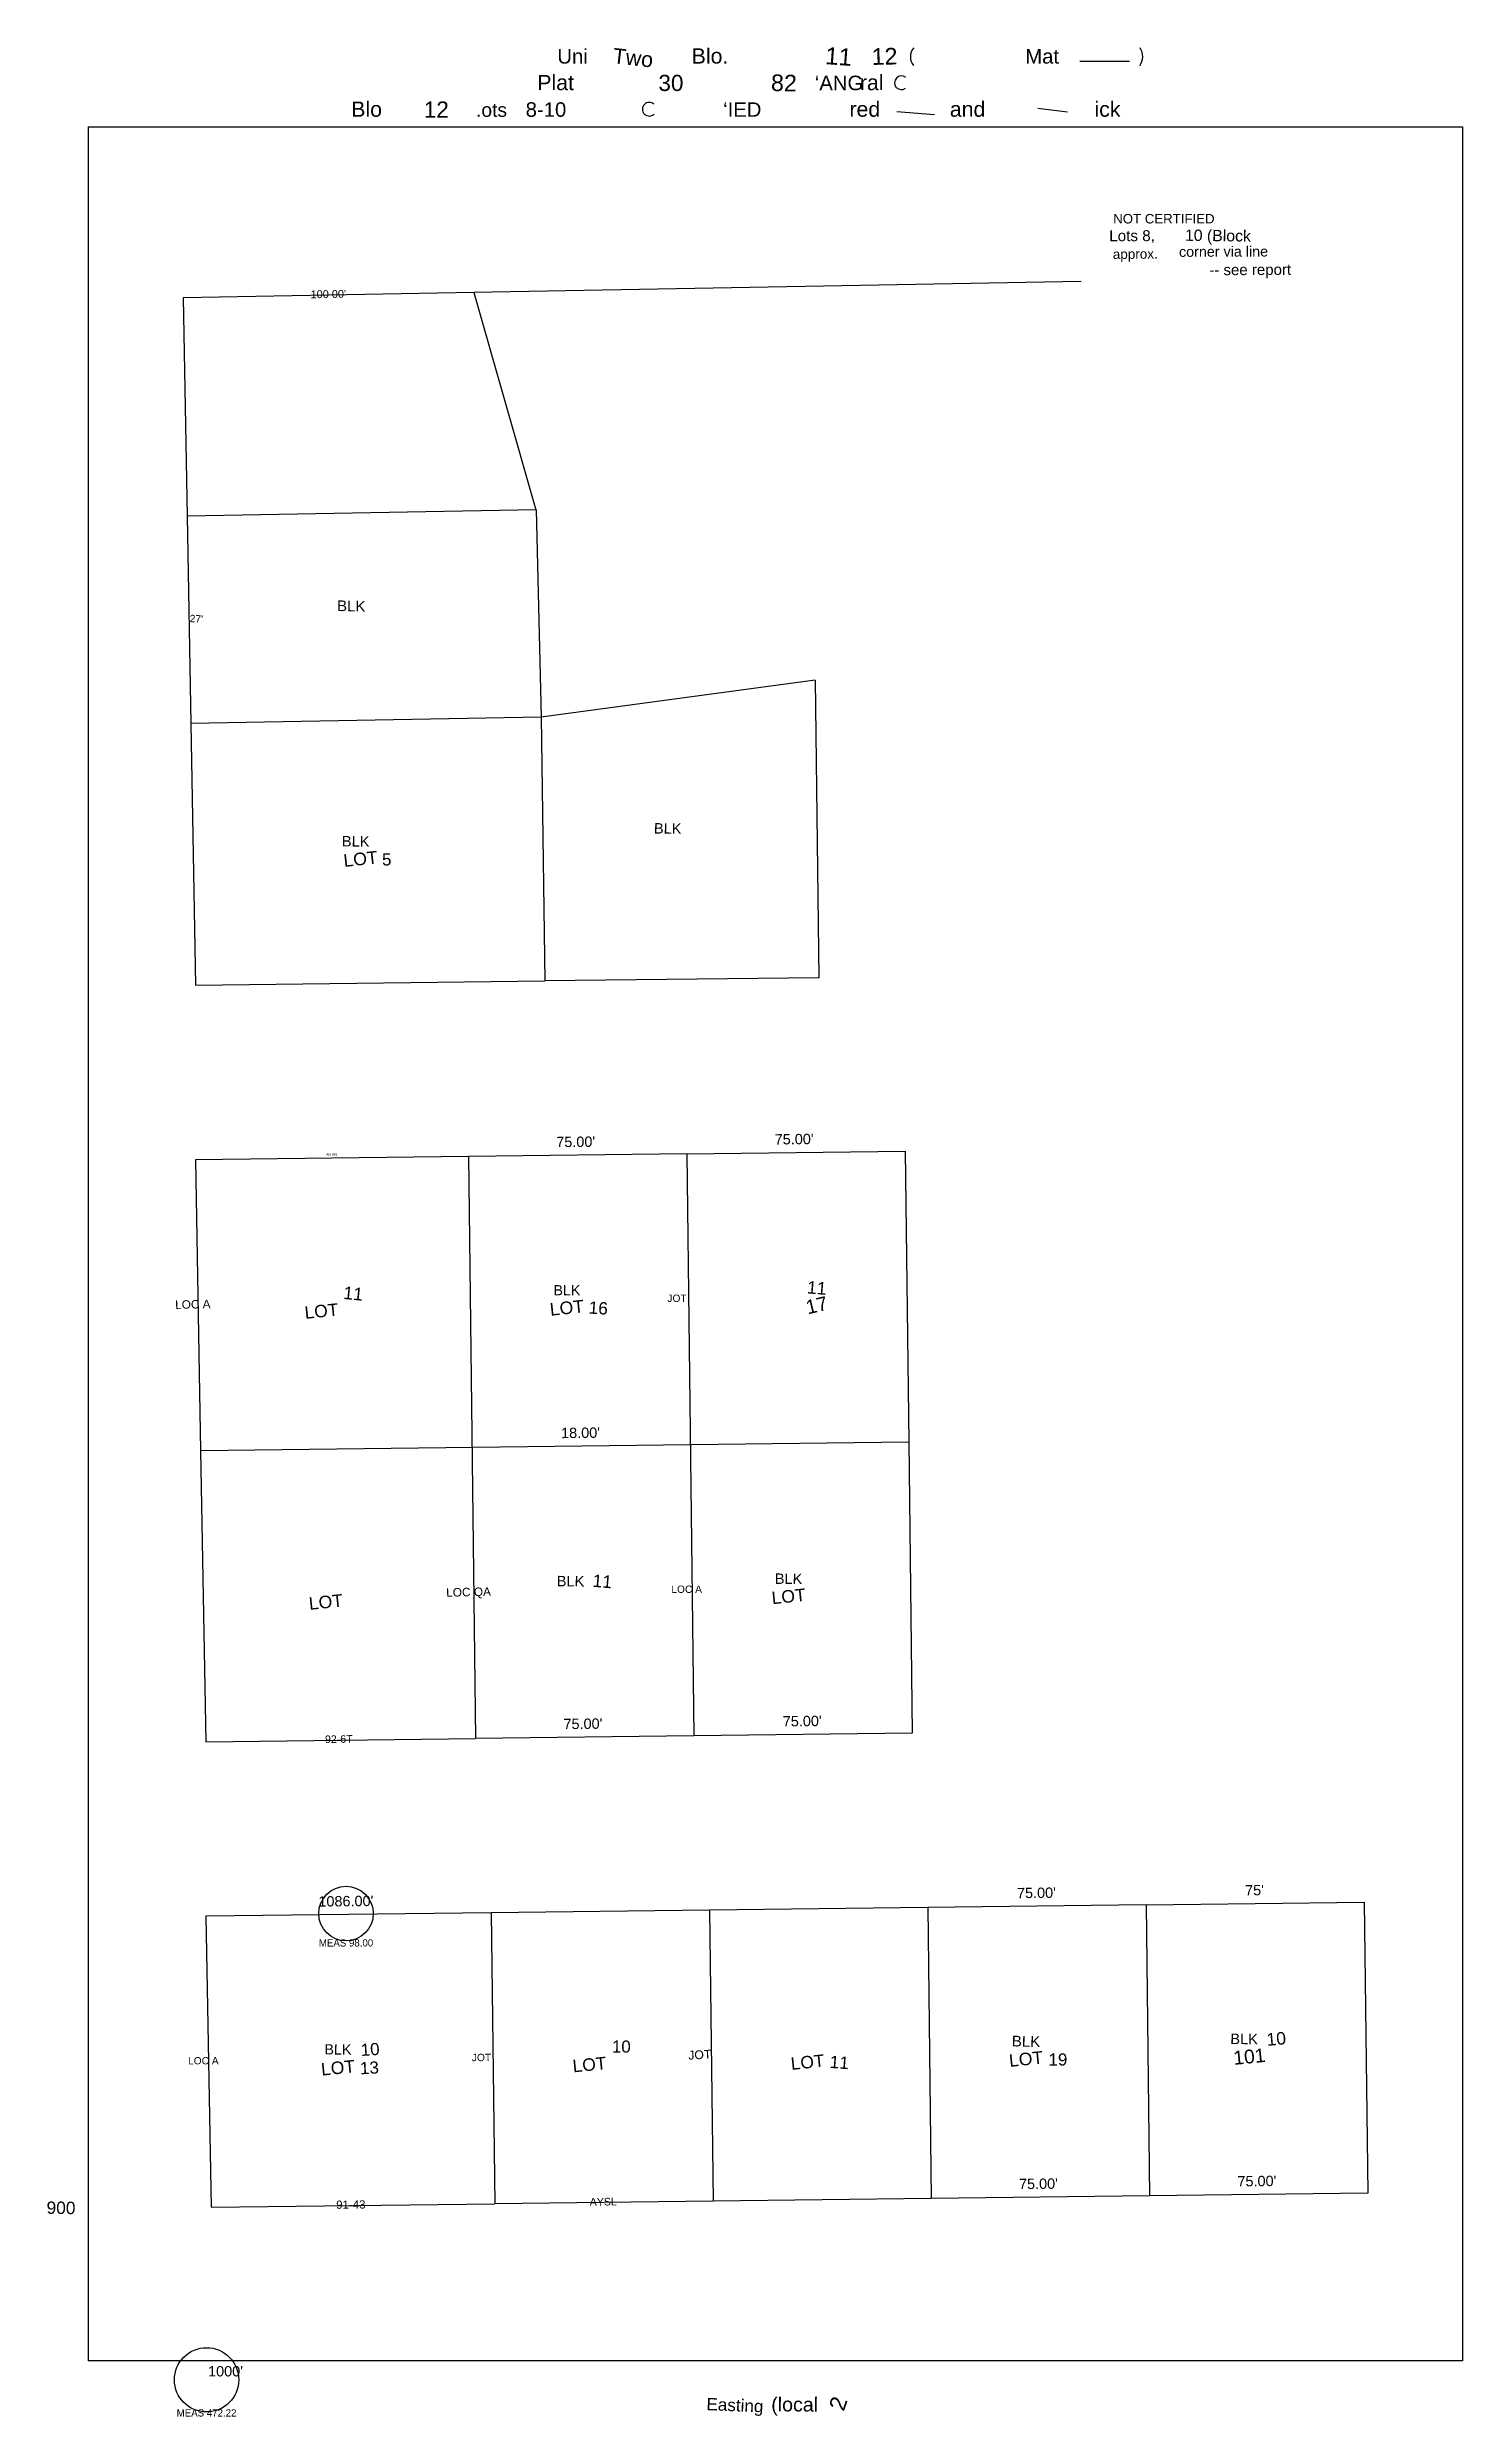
# Model space of a CAD drawing. Header units: feet. Extents: x 16 to 503, y 3 to 817.
import ezdxf
from ezdxf.enums import TextEntityAlignment as Align

# ---------------------------------------------------------------- set-up
doc = ezdxf.new("R2010")
doc.units = ezdxf.units.FT
doc.header["$MEASUREMENT"] = 0
for name, color, linetype in [('PLAT-CURVE', 4, 'CONTINUOUS'), ('PLAT-LINE', 7, 'CONTINUOUS'), ('PLAT-QA', 1, 'CONTINUOUS'), ('PLAT-TEXT-DIST', 2, 'CONTINUOUS'), ('PLAT-TEXT-LOTNO', 5, 'CONTINUOUS'), ('PLAT-TEXT-MISC', 9, 'CONTINUOUS'), ('PLAT-TEXT-UNASSOC', 30, 'CONTINUOUS')]:
    doc.layers.add(name, color=color, linetype=linetype)
doc.styles.add('PLAT', font='arial.ttf')

msp = doc.modelspace()

# ---------------------------------------------------------------- linework, layer by layer
at = {"layer": 'PLAT-CURVE'}
for centre, radius, start, end in [((317.61, 814.23), 4.64, 138.91792, -139.5714), ((387.36, 814.3), 5.43, -35.83791, 33.53859), ((309.88, 805.31), 2.36, 50.77645, -52.32155), ((209.08, 796.23), 2.25, -174.34447, -174.34447), ((223.28, 796.23), 2.36, 46.46673, -45.21088)]:
    msp.add_arc(centre, radius, start, end, dxfattribs=at)
at = {"layer": 'PLAT-LINE'}
for p, q in [((371.13, 812.76), (388.3, 812.76)), ((30.47, 790.17), (30.47, 22.43)), ((30.47, 790.17), (502.68, 790.17)), ((308.28, 795.46), (321.27, 794.47)), ((356.73, 796.58), (366.99, 795.31)), ((502.68, 790.17), (502.68, 22.43)), ((163.02, 733.25), (63.11, 731.4)), ((371.68, 737), (163.02, 733.25)), ((163.02, 733.25), (184.34, 658.58)), ((63.11, 731.4), (64.46, 656.41)), ((184.39, 658.58), (64.46, 656.41)), ((64.46, 656.41), (65.74, 585.14)), ((184.39, 658.58), (186.1, 587.32)), ((280.27, 599.98), (186.1, 587.32)), ((280.27, 599.98), (281.53, 497.77)), ((186.1, 587.31), (65.74, 585.14)), ((186.1, 587.32), (187.44, 496.65)), ((65.74, 585.14), (67.36, 495.17)), ((281.53, 497.77), (187.44, 496.65)), ((67.36, 495.17), (187.44, 496.65)), ((161.16, 436.32), (67.34, 435.21)), ((67.34, 435.21), (69.14, 335.15)), ((236.15, 437.22), (161.16, 436.32)), ((161.16, 436.32), (163.61, 236.32)), ((236.15, 437.22), (311.16, 438.13)), ((236.15, 437.22), (238.61, 237.23)), ((311.16, 438.13), (312.39, 338.15)), ((312.39, 338.15), (69.14, 335.15)), ((69.14, 335.15), (70.95, 235.17)), ((312.39, 338.15), (313.62, 238.15)), ((70.95, 235.17), (163.61, 236.32)), ((238.61, 237.23), (163.61, 236.32)), ((313.62, 238.15), (238.61, 237.23)), ((393.95, 179.13), (318.93, 178.21)), ((393.95, 179.13), (468.89, 180.05)), ((393.95, 179.13), (395.14, 79.15)), ((468.89, 180.05), (470.12, 80.08)), ((168.92, 176.4), (70.93, 175.24)), ((70.93, 175.24), (72.71, 75.29)), ((243.91, 177.29), (168.92, 176.4)), ((168.92, 176.4), (170.17, 76.42)), ((318.93, 178.21), (243.91, 177.29)), ((243.91, 177.29), (245.19, 77.32)), ((318.93, 178.21), (320.17, 78.24)), ((72.71, 75.29), (170.17, 76.42)), ((245.19, 77.32), (170.17, 76.42)), ((320.17, 78.24), (245.19, 77.32)), ((395.14, 79.15), (320.17, 78.24)), ((470.12, 80.08), (395.14, 79.15)), ((502.68, 22.43), (30.47, 22.43))]:
    msp.add_line(p, q, dxfattribs=at)
at = {"layer": 'PLAT-QA'}
for centre, radius in [((119.09, 176.14), 9.38), ((71.18, 15.93), 11.05)]:
    msp.add_circle(centre, radius, dxfattribs=at)

# ---------------------------------------------------------------- texts
for s, height, p in [('MEAS 98.00', 2.487, (119.09, 167.32)), ('MEAS 472.22', 2.4872, (71.18, 5.81))]:
    msp.add_text(s, height=height, dxfattribs=at).set_placement(p, align=Align.TOP_CENTER)
at = {"layer": 'PLAT-TEXT-DIST', "style": 'PLAT'}
for s, rotation, p in [("75.00'", 0.68668, (198.02, 438.54)), ("75.00'", 0.69589, (273.08, 439.45)), ("18.00'", 0.70598, (199.69, 338.54)), ("75.00'", 0.69272, (200.51, 238.54)), ("75.00'", 0.70523, (275.85, 239.46)), ("1086.00'", 0.67699, (119.07, 177.59)), ("75.00'", 0.69986, (356.31, 180.44)), ("75'", 0.70478, (431.23, 181.36)), ("75.00'", 0.70027, (357, 80.46)), ("75.00'", 0.70901, (432.05, 81.39))]:
    msp.add_text(s, height=3.553, rotation=rotation, dxfattribs=at).set_placement(p, align=Align.BOTTOM_CENTER)
msp.add_text("1000'", height=3.553, dxfattribs=at).set_placement((77.69, 20.66), align=Align.TOP_CENTER)
at = {"layer": 'PLAT-TEXT-LOTNO', "style": 'PLAT'}
for s, height, rotation, p in [('11', 5.894, 355.82824, (288.32, 814.36)), ('12', 5.723, 1.2379, (304.09, 814.4)), ('82', 5.707, 358.60129, (269.53, 805.27)), ('12', 5.539, 359.99988, (150.11, 796.12)), ('11', 4.35, 354.36423, (121.58, 389.24)), ('11', 4.3, 355.25491, (280.84, 391.17)), ('16', 4.232, 356.2527, (205.77, 384.27)), ('17', 4.793, 13.18099, (280.78, 385.23)), ('11', 4.319, 355.04488, (207.16, 290.36)), ('10', 4.163, 3.56517, (127.37, 129.49)), ('10', 4.157, 359.71989, (213.67, 130.46)), ('10', 4.314, 5.18883, (438.66, 133.13)), ('13', 4.19, 2.77742, (127.12, 123.16)), ('11', 4.26, 355.72596, (288.58, 125.02)), ('19', 4.178, 0.32475, (363.65, 126.02)), ('101', 4.733, 5.47784, (429.42, 127.04)), ('900', 4.261, 359.31095, (21.18, 75.05)), ('2', 5.54, 71.33388, (288.15, 7.81))]:
    msp.add_text(s, height=height, rotation=rotation, dxfattribs=at).set_placement(p, align=Align.MIDDLE_CENTER)
for s, height, p in [('30', 5.539, (230.71, 805.26)), ('5', 4.15, (133.08, 538.41))]:
    msp.add_text(s, height=height, dxfattribs=at).set_placement(p, align=Align.MIDDLE_CENTER)
at = {"layer": 'PLAT-TEXT-MISC', "style": 'PLAT'}
for s, height, p in [('Uni', 4.985, (196.92, 814.4)), ('Blo.', 5.235, (244.14, 814.54)), ('Mat', 4.985, (358.25, 814.4)), ('Plat', 5.235, (191.1, 805.4)), ('‘ANG', 4.985, (288.46, 805.26)), ('ral', 5.235, (299.67, 805.4)), ('Blo', 5.235, (126.16, 796.26)), ('.ots', 4.736, (169.08, 795.99)), ('and', 5.235, (332.63, 796.26))]:
    msp.add_text(s, height=height, dxfattribs=at).set_placement(p, align=Align.MIDDLE_CENTER)
for s, height, rotation, p in [('Two', 5.262, 353.5946, (217.7, 813.92)), ('8-10', 4.985, 359.99988, (187.78, 796.12)), ('‘IED', 4.985, 359.99988, (255.22, 796.12)), ('red', 5.235, 359.99988, (297.32, 796.26)), ('ick', 5.235, 359.99988, (380.68, 796.26)), ('NOT CERTIFIED', 3.2507, 0.01775, (400.07, 758.6)), ('Lots 8,', 3.746, 0.16602, (389.13, 752.76)), ('corner via line', 3.5195, 0.24509, (420.56, 747.32)), ('10 (Block', 3.891, 359.25314, (418.63, 752.82)), ('approx.', 3.315, 0.66213, (390.23, 746.48)), ('-- see report', 3.6967, 0.32383, (429.71, 741.09)), ("100 00'", 2.689, 1.05291, (113, 732.71)), ('BLK', 3.682, 358.83332, (120.89, 625.51)), ('BLK', 3.6, 359.31578, (122.42, 544.64)), ('BLK', 3.576, 359.46037, (229.6, 549.07)), ('LOT', 4.328, 6.16724, (124.07, 538.61)), ('AN AN', 0.863, 0.67849, (114.11, 437.04)), ('BLK', 3.495, 359.96844, (194.98, 390.38)), ('LOC A', 2.896, 1.149, (66.46, 385.53)), ('LOT', 4.276, 5.59308, (110.64, 383.23)), ('LOT', 4.326, 5.95918, (194.96, 384.35)), ('JOT', 2.515, 0.26199, (232.79, 387.61)), ('LOT', 4.314, 5.87158, (112.16, 283.26)), ('LOC QA', 2.915, 1.24481, (161.18, 286.66)), ('BLK', 3.587, 359.41135, (196.23, 290.39)), ('LOC A', 2.509, 0.11073, (236.11, 287.62)), ('LOT', 4.314, 5.87158, (271.14, 285.2)), ('BLK', 3.565, 359.54236, (271.14, 291.22)), ('92-6T', 2.6, 0.79534, (116.6, 236.12)), ('BLK', 3.526, 359.77935, (116.32, 129.48)), ('BLK', 3.7, 358.72386, (352.71, 132.25)), ('BLK', 3.597, 359.33442, (427.63, 133.08)), ('LOC A', 2.508, 0.10471, (70.07, 125.6)), ('LOT', 4.302, 5.77946, (116.33, 123.18)), ('JOT', 2.521, 0.32527, (165.62, 126.71)), ('LOT', 4.292, 5.70753, (202.73, 124.29)), ('JOT', 3.002, 3.37715, (240.62, 127.66)), ('LOT', 4.269, 5.72168, (277.65, 125.12)), ('LOT', 4.318, 5.90062, (352.7, 126.21)), ('91-43', 2.817, 0.54023, (120.75, 76.16)), ('AYSL', 2.605, 0.7369, (207.46, 77.14)), ('Easting', 4.206, 357.63849, (252.71, 7.23)), ('(local', 4.823, 359.6073, (273.22, 7.48))]:
    msp.add_text(s, height=height, rotation=rotation, dxfattribs=at).set_placement(p, align=Align.MIDDLE_CENTER)
at = {"layer": 'PLAT-TEXT-UNASSOC', "style": 'PLAT'}
msp.add_text("27'", height=2.525, rotation=357.31897, dxfattribs=at).set_placement((67.67, 621.14), align=Align.MIDDLE_CENTER)

doc.saveas('drawing.dxf')
